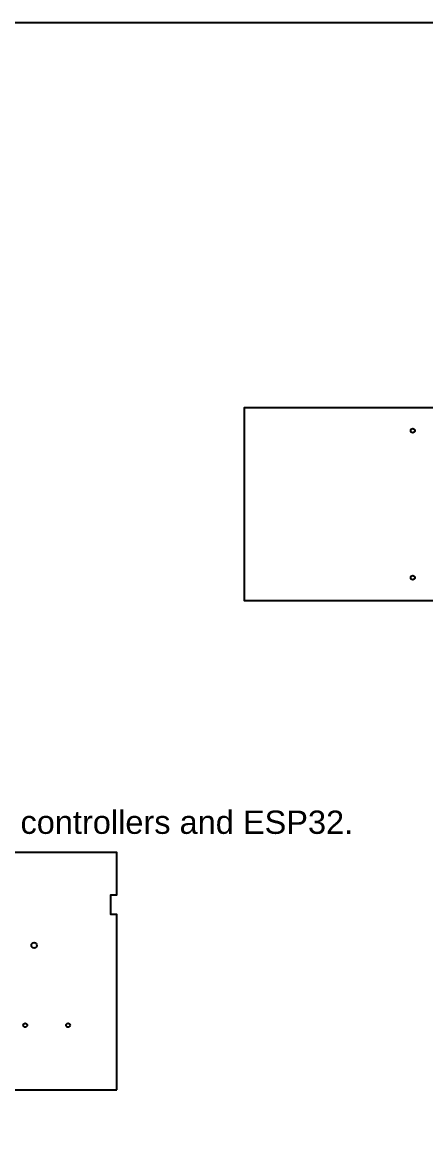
# Model space of a CAD drawing. Header units: inches. Extents: x 38644.8 to 38724.9, y 28772.1 to 28819.8.
# Drawn here: x 38699.03 to 38707.68, y 28790.16 to 28814.26 of the extents above; entities that cross this region are included whole.
import ezdxf

# ---------------------------------------------------------------- set-up
doc = ezdxf.new("R2010")
doc.units = ezdxf.units.IN
doc.header["$MEASUREMENT"] = 0
doc.layers.add('DEFAULT_LAYER', color=1, linetype='Continuous')
doc.styles.get("Standard").update_dxf_attribs({"font": 'arial.ttf'})

msp = doc.modelspace()

# ---------------------------------------------------------------- linework, layer by layer
at = {"color": 6, "linetype": 'ByBlock'}
msp.add_lwpolyline([(38644.771, 28814.258), (38724.938, 28814.258), (38724.938, 28772.101), (38644.771, 28772.101)], close=True, dxfattribs=at)
at = {"color": 1}
msp.add_lwpolyline([(38710.81, 28806.479), (38710.81, 28805.991), (38713.942, 28805.991), (38713.942, 28805.698), (38713.371, 28804.233), (38712.517, 28804.233), (38712.517, 28801.836), (38703.794, 28801.836), (38703.794, 28805.991), (38708.01, 28805.991), (38708.01, 28806.491), (38710.81, 28806.491)], dxfattribs=at)
at = {"color": 4}
msp.add_lwpolyline([(38701.054, 28791.336), (38701.054, 28795.104), (38700.929, 28795.104), (38700.929, 28795.522), (38701.054, 28795.522), (38701.054, 28796.434), (38695.156, 28796.434), (38695.156, 28796.309), (38694.738, 28796.309), (38694.738, 28796.434), (38688.841, 28796.434), (38688.841, 28795.522), (38688.966, 28795.522), (38688.966, 28795.104), (38688.841, 28795.104), (38688.841, 28791.097), (38688.966, 28791.097), (38688.966, 28790.68), (38688.841, 28790.68), (38688.841, 28790.211), (38698.054, 28790.211), (38698.054, 28791.336), (38701.054, 28791.336)], dxfattribs=at)
at = {"color": 1}
for centre, radius in [((38707.41, 28805.491), 0.045), ((38707.41, 28802.336), 0.045), ((38699.088, 28792.725), 0.0425), ((38700.009, 28792.725), 0.0425)]:
    msp.add_circle(centre, radius, dxfattribs=at)
at = {"color": 1, "linetype": 'ByBlock'}
msp.add_circle((38699.279, 28794.44), 0.058, dxfattribs=at)

# ---------------------------------------------------------------- texts
at = {"layer": 'DEFAULT_LAYER', "color": 3, "linetype": 'Continuous', "insert": (38689.516, 28797.334), "char_height": 0.5, "attachment_point": 1}
msp.add_mtext_dynamic_manual_height_columns('Has mounting points for PWM controllers and ESP32.', width=259.63072, gutter_width=1, heights=[10.846], dxfattribs=at)

doc.saveas('drawing.dxf')
